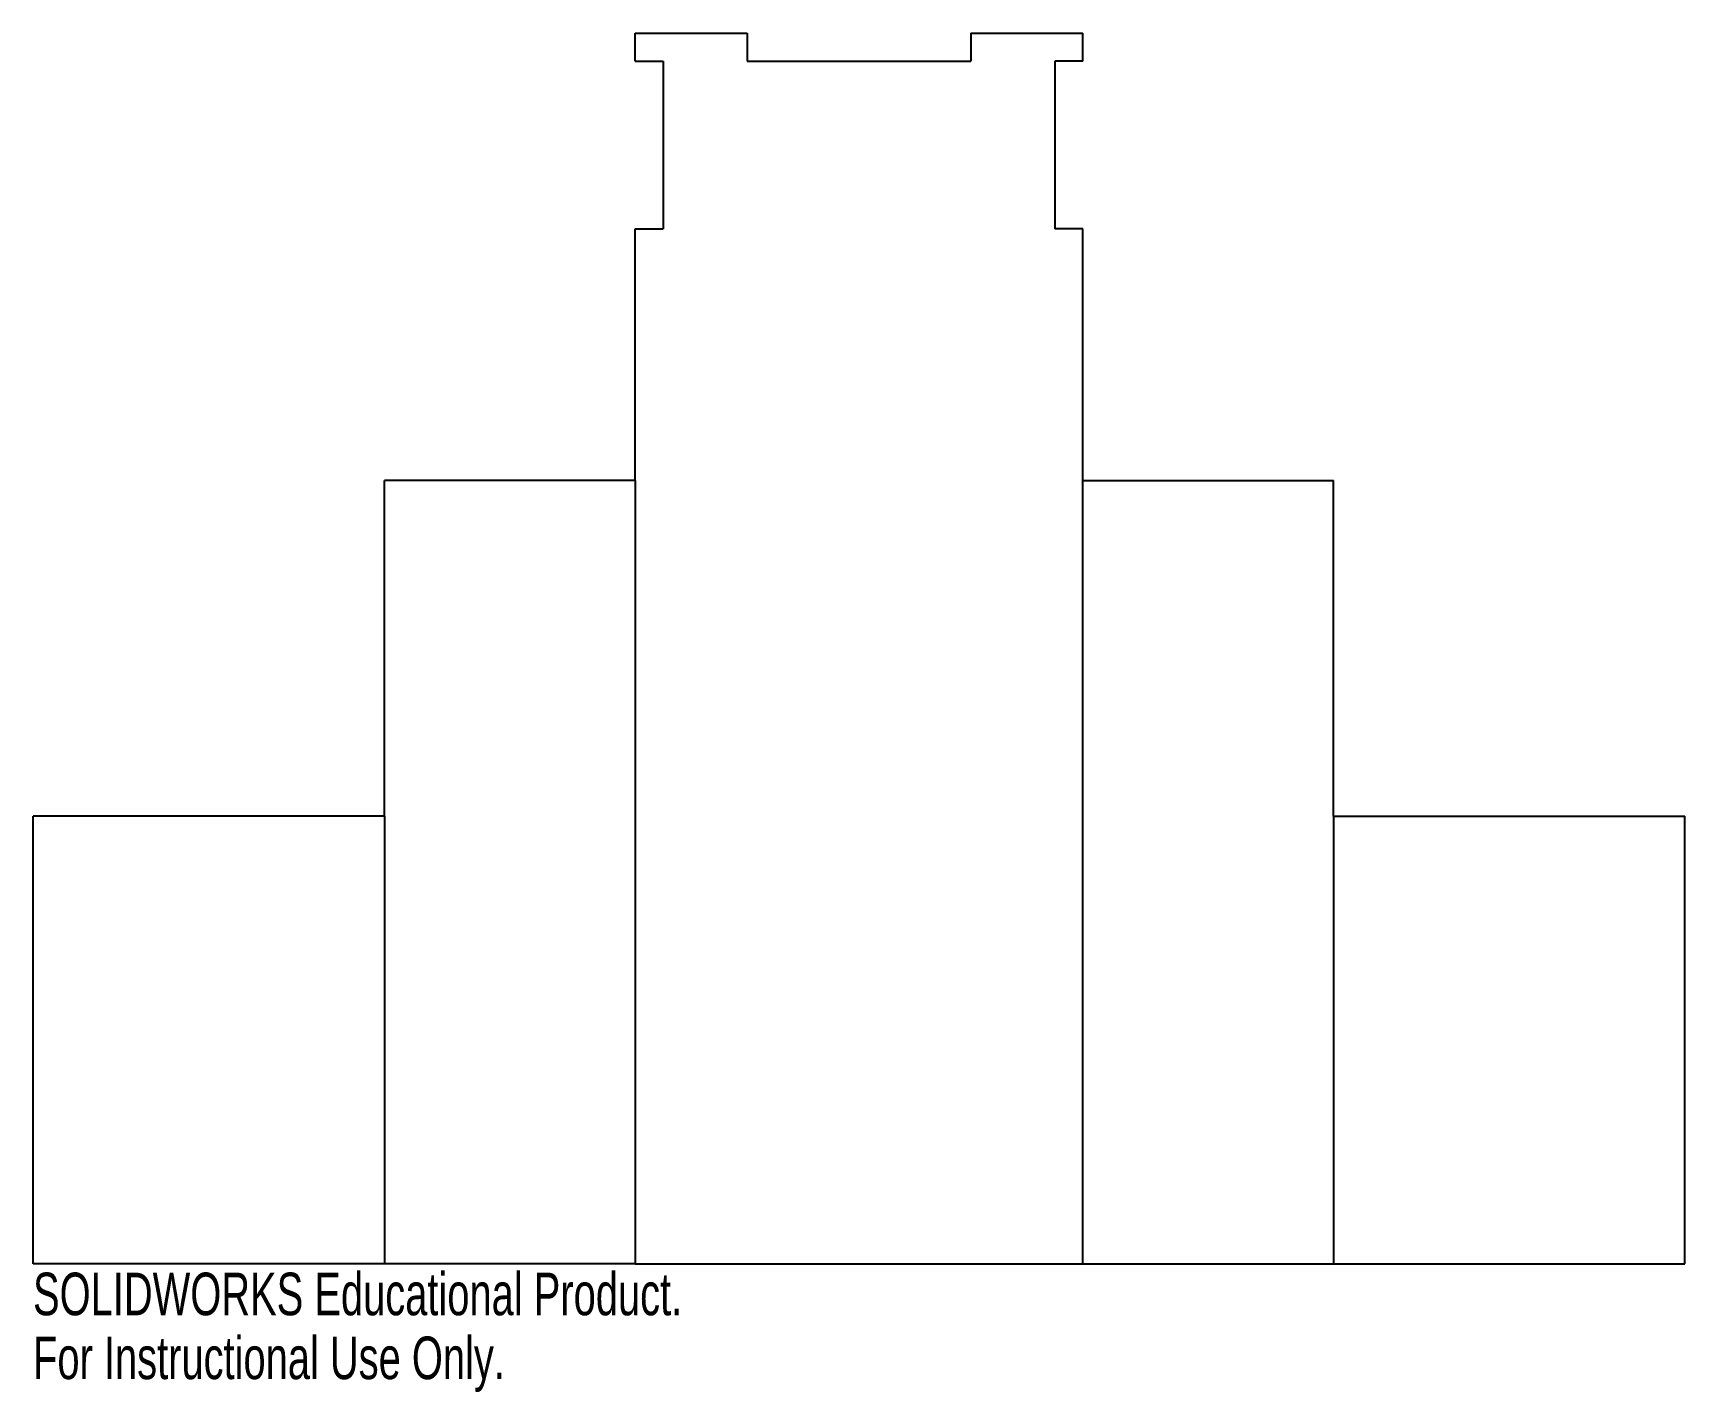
# Model space of a CAD drawing. Header units: inches. Extents: x -3.69 to 3.69, y -3.32 to 2.75.
import ezdxf

# ---------------------------------------------------------------- set-up
doc = ezdxf.new("R2010")
doc.units = ezdxf.units.IN
doc.header["$MEASUREMENT"] = 0
doc.styles.add('SLDTEXTSTYLE0', font='TXT', dxfattribs={"width": 0.7})

msp = doc.modelspace()

# ---------------------------------------------------------------- linework, layer by layer
at = {"color": 7, "linetype": 'Continuous'}
for p, q in [((-1, 2.75), (-0.5, 2.75)), ((-1, 2.625), (-1, 2.75)), ((-0.5, 2.75), (-0.5, 2.625)), ((0.5, 2.75), (0.5, 2.625)), ((0.5, 2.75), (1, 2.75)), ((1, 2.625), (1, 2.75)), ((-1, 2.625), (-0.875, 2.625)), ((-0.875, 2.625), (-0.875, 1.875)), ((-0.5, 2.625), (0.5, 2.625)), ((1, 2.625), (0.875, 2.625)), ((0.875, 2.625), (0.875, 1.875)), ((-1, 0.75), (-1, 1.875)), ((-1, 1.875), (-0.875, 1.875)), ((1, 1.875), (0.875, 1.875)), ((1, 0.75), (1, 1.875)), ((-1, 0.75), (-2.12, 0.75)), ((-2.12, -0.75), (-2.12, 0.75)), ((-1, 0.75), (-1, -2.75)), ((1, 0.75), (2.12, 0.75)), ((1, -2.75), (1, 0.75)), ((2.12, -0.75), (2.12, 0.75)), ((-2.12, -0.75), (-3.6908, -0.75)), ((-3.6908, -2.75), (-3.6908, -0.75)), ((-2.12, -0.75), (-2.12, -2.75)), ((2.12, -0.75), (3.6908, -0.75)), ((2.12, -0.75), (2.12, -2.75)), ((3.6908, -2.75), (3.6908, -0.75)), ((-2.12, -2.75), (-3.6908, -2.75)), ((-1, -2.75), (-2.12, -2.75)), ((-1, -2.75), (1, -2.75)), ((1, -2.75), (2.12, -2.75)), ((2.12, -2.75), (3.6908, -2.75))]:
    msp.add_line(p, q, dxfattribs=at)

# ---------------------------------------------------------------- texts
at = {"color": 7, "linetype": 'Continuous', "char_height": 0.1903, "attachment_point": 1, "style": 'SLDTEXTSTYLE0'}
for s, insert in [('SOLIDWORKS Educational Product.', (-3.6908, -2.7901)), ('For Instructional Use Only.', (-3.6908, -3.0756))]:
    msp.add_mtext(s, dxfattribs=dict(at, insert=insert))

doc.saveas('drawing.dxf')
